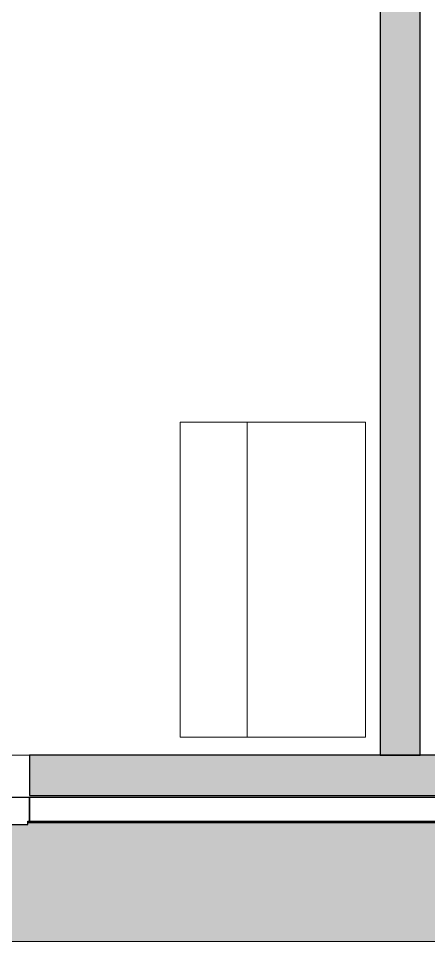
# Model space of a CAD drawing. Header units: millimetres. Extents: x 155927 to 295199, y -4084 to 97293.
# Drawn here: x 211031 to 212072, y 8897 to 11241 of the extents above; entities that cross this region are included whole.
import ezdxf

# ---------------------------------------------------------------- set-up
doc = ezdxf.new("R2010")
doc.units = ezdxf.units.MM
doc.header["$MEASUREMENT"] = 0
for name, color, linetype, lineweight in [('A-GLAZ', 7, 'CONTINUOUS', 9), ('A-WALL-PATT', 7, 'CONTINUOUS', 9), ('I-FURN', 8, 'CONTINUOUS', 9), ('I-WALL', 7, 'CONTINUOUS', 9)]:
    doc.layers.add(name, color=color, linetype=linetype, lineweight=lineweight)

msp = doc.modelspace()

# ---------------------------------------------------------------- hatches: boundary and pattern name
at = {"layer": 'A-GLAZ'}
h = msp.add_hatch(color=256, dxfattribs=at)
h.paths.add_polyline_path([(224442.8, 9198.3), (224442.8, 9200.4), (224438.5, 9200.4), (224438.5, 9198.3)], flags=0)
h.paths.add_polyline_path([(223147.2, 9198.3), (223147.2, 9200.4), (221841.5, 9200.4), (221841.5, 9198.3), (223142.8, 9198.3)], flags=0)
h.paths.add_polyline_path([(220172.3, 9198.3), (220450.2, 9198.3), (220450.2, 9200.4), (219144.5, 9200.4), (219144.5, 9198.3), (219148.8, 9198.3)], flags=0)
h.paths.add_polyline_path([(217753.2, 9198.3), (217753.2, 9200.4), (216448.5, 9200.4), (216448.5, 9198.3), (217743.5, 9198.3)], flags=0)
h.paths.add_polyline_path([(213761.2, 9198.3), (215057.2, 9198.3), (215057.2, 9200.4), (213751.5, 9200.4), (213751.5, 9198.3)], flags=0)
h.paths.add_polyline_path([(212360.2, 9198.3), (212360.2, 9200.4), (211054.5, 9200.4), (211054.5, 9198.3), (212350.5, 9198.3)], flags=0)
h.paths.add_polyline_path([(209663.2, 9198.3), (209663.2, 9200.4), (209658.8, 9200.4), (209658.8, 9198.3)], flags=0)
msp.add_hatch(color=256, dxfattribs=at).paths.add_polyline_path([(224374.7, 8896.6), (224442.8, 8896.6), (224442.8, 9198.3), (224438.5, 9198.3), (224438.5, 9193.6), (223147.2, 9193.6), (223147.2, 9198.3), (221841.5, 9198.3), (221841.5, 9193.6), (220450.2, 9193.6), (220450.2, 9198.3), (219144.5, 9198.3), (219144.5, 9193.6), (217753.2, 9193.6), (217753.2, 9198.3), (216448.5, 9198.3), (216448.5, 9193.6), (215057.2, 9193.6), (215057.2, 9198.3), (213751.5, 9198.3), (213751.5, 9193.6), (212360.2, 9193.6), (212360.2, 9198.3), (211054.5, 9198.3), (211054.5, 9193.6), (209663.2, 9193.6), (209663.2, 9198.3), (209658.8, 9198.3), (209658.8, 8896.6), (223774.4, 8896.6)], flags=0)
at = {"layer": 'A-WALL-PATT'}
for points in [[(211948.8, 9369.6), (212050.8, 9369.6), (212050.8, 13505.6), (211948.8, 13505.6), (211948.8, 9692.7)], [(212355.8, 9267.6), (212355.8, 9369.6), (211058.8, 9369.6), (211058.8, 9267.6), (211767.5, 9267.6)]]:
    msp.add_hatch(color=256, dxfattribs=at).paths.add_polyline_path(points, flags=0)

# ---------------------------------------------------------------- linework, layer by layer
at = {"layer": 'A-GLAZ', "lineweight": 30}
for p, q in [((211058.8, 9262.5), (210999.6, 9262.5)), ((212355.8, 9262.5), (211058.8, 9262.5)), ((211058.8, 9262.5), (211058.8, 9202.6)), ((211058.8, 9202.6), (211058.8, 9262.5)), ((210993.6, 9193.6), (211054.5, 9193.6)), ((211054.5, 9193.6), (211054.5, 9202.6)), ((211054.5, 9202.6), (211058.8, 9202.6)), ((211058.8, 9202.6), (212355.8, 9202.6))]:
    msp.add_line(p, q, dxfattribs=at)
at = {"layer": 'A-GLAZ'}
for p, q in [((211054.5, 9200.4), (212360.2, 9200.4)), ((211054.5, 9198.3), (212360.2, 9198.3)), ((209658.8, 8896.6), (224442.8, 8896.6))]:
    msp.add_line(p, q, dxfattribs=at)
at = {"layer": 'I-FURN'}
for p, q in [((211611.5, 10215.7), (211441.5, 10215.7)), ((211441.5, 10215.7), (211441.5, 9415.7)), ((211911.5, 10215.7), (211611.5, 10215.7)), ((211611.5, 10215.7), (211611.5, 9415.7)), ((211911.5, 9415.7), (211911.5, 10215.7)), ((211441.5, 9415.7), (211611.5, 9415.7)), ((211611.5, 9415.7), (211911.5, 9415.7))]:
    msp.add_line(p, q, dxfattribs=at)
at = {"layer": 'I-WALL', "lineweight": 30}
for p, q in [((211948.8, 13505.6), (211948.8, 9369.6)), ((212050.8, 9369.6), (212050.8, 13505.6)), ((212355.8, 9369.6), (211058.8, 9369.6)), ((211058.8, 9369.6), (211058.8, 9267.6)), ((211948.8, 9369.6), (212050.8, 9369.6)), ((211058.8, 9267.6), (212355.8, 9267.6))]:
    msp.add_line(p, q, dxfattribs=at)
at = {"layer": 'I-WALL'}
msp.add_line((209658.8, 9369.6), (211058.8, 9369.6), dxfattribs=at)

doc.saveas('drawing.dxf')
